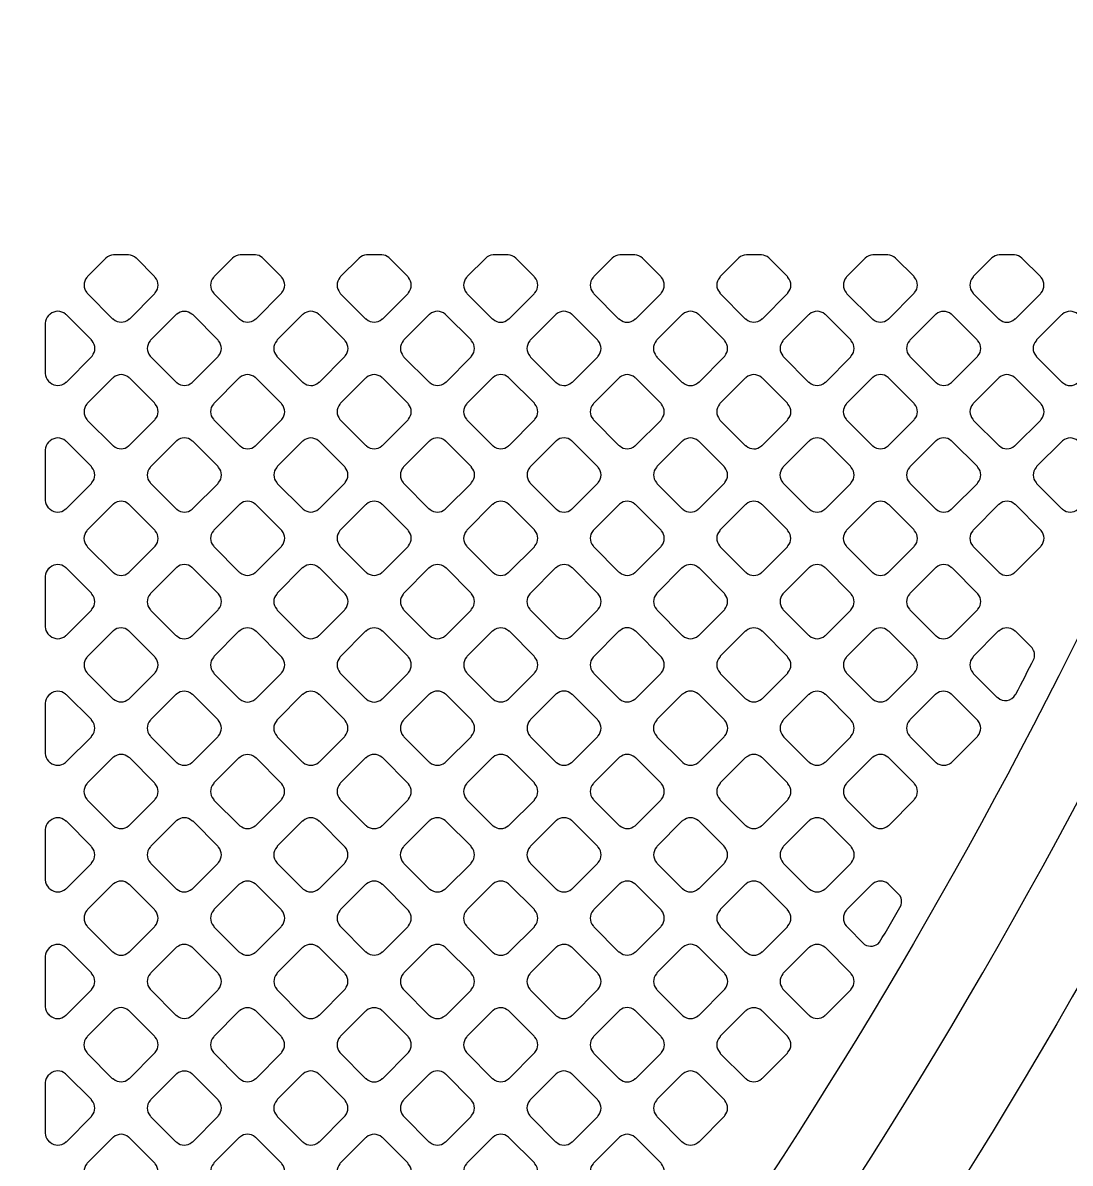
# Model space of a CAD drawing. Extents: x 0 to 248, y 0 to 175.
# Drawn here: x 43.946 to 45.729, y 145.797 to 147.738 of the extents above; entities that cross this region are included whole.
import ezdxf

# ---------------------------------------------------------------- set-up
doc = ezdxf.new("R2010")
doc.units = 0
doc.layers.add('gbr-dxf', color=7, linetype='Continuous')

msp = doc.modelspace()

# ---------------------------------------------------------------- linework, layer by layer
at = {"layer": 'gbr-dxf', "linetype": 'Continuous'}
for points in [[(40.8033, 137.588, -0.198905), (43.1509, 143.256), (43.1513, 143.2563), (44.1396, 144.2446), (44.14, 144.245, 0.187154), (46.7944, 150.2646, -0.074106)], [(46.9451, 150.2247, -0.186231), (44.2477, 144.1372), (44.2473, 144.1369), (43.259, 143.1486), (43.2587, 143.1482, 0.198813), (40.9557, 137.5908, -0.009943)], [(47.2856, 149.7144, -0.198893), (45.2617, 144.8276), (45.2613, 144.8272), (43.4209, 142.9869, 0.086252), (41.8743, 140.7421, -0.006435)], [(47.6563, 149.7143, -0.19889), (45.5238, 144.5655), (45.5234, 144.5651), (43.6829, 142.7246), (43.6826, 142.7243, 0.122153), (41.8781, 139.7286, 0.065669)], [(42.0866, 139.6722, -0.121884), (43.8352, 142.5717), (43.8355, 142.5721), (45.676, 144.4125), (45.6764, 144.4129, 0.198883), (47.8718, 149.714, -0.007646)], [(46.6226, 149.6947, -0.170555), (44.0496, 144.3346), (44.0496, 144.3346), (44.0496, 144.3345), (43.7818, 144.0667), (43.7815, 144.0665), (43.3508, 143.6357), (43.3504, 143.6354), (43.0612, 143.3462), (43.0245, 143.3094), (43.0244, 143.3094), (42.9501, 143.235), (42.95, 143.235), (42.95, 143.235, 0.198909), (40.6761, 137.7455, -0.020503)], [(41.7327, 139.7742, -0.12213), (43.5748, 142.832), (43.5752, 142.8324), (45.4157, 144.6729), (45.416, 144.6732, 0.198765), (47.5039, 149.7108, -0.011766)], [(41.7363, 140.8069, -0.086219), (43.3122, 143.0937), (43.313, 143.0945), (45.1535, 144.935), (45.1539, 144.9354, 0.19876), (47.1332, 149.711, -0.011766)]]:
    msp.add_lwpolyline(points, format="xyb", dxfattribs=at)
for points in [[(44.0549, 147.3044, 0.37912), (44.0549, 147.2785, -0.096458), (44.0559, 147.2768), (44.0986, 147.2342, -0.096111), (44.1002, 147.2332, 0.37981), (44.1262, 147.2332, -0.095956), (44.1278, 147.2342), (44.1703, 147.2767, -0.096332), (44.1713, 147.2784, 0.379859), (44.1713, 147.3043, -0.096723), (44.1703, 147.306), (44.1393, 147.337, -0.069374), (44.1387, 147.3374, 0.181507), (44.1258, 147.3428, -0.04733), (44.1253, 147.3429), (44.1005, 147.3429, -0.036092), (44.1003, 147.3428, 0.180335), (44.0874, 147.3375), (44.0873, 147.3375), (44.0559, 147.306, -0.096206)], [(44.2704, 147.2783, -0.087748), (44.2713, 147.2768), (44.3141, 147.2341, -0.087638), (44.3156, 147.2332, 0.37981), (44.3415, 147.2332, -0.096625), (44.3432, 147.2341), (44.3858, 147.2768, -0.096111), (44.3868, 147.2785, 0.379859), (44.3868, 147.3044, -0.088014), (44.3859, 147.3059), (44.3533, 147.3385, 0.155499), (44.342, 147.3429), (44.3163, 147.3429, -0.048029), (44.3159, 147.3428, 0.181449), (44.3029, 147.3374), (44.3029, 147.3374), (44.2714, 147.3059, -0.096857), (44.2704, 147.3043, 0.379682)], [(44.4859, 147.3044, 0.379422), (44.4859, 147.2784, -0.10047), (44.4869, 147.2767), (44.5295, 147.2342, -0.10046), (44.5312, 147.2332, 0.37981), (44.5572, 147.2332, -0.096625), (44.5588, 147.2341), (44.6014, 147.2767, -0.096111), (44.6023, 147.2783, 0.379859), (44.6023, 147.3043, -0.092418), (44.6014, 147.3059), (44.569, 147.3383, 0.160325), (44.5574, 147.3429), (44.5317, 147.3429, -0.048029), (44.5313, 147.3428, 0.180751), (44.5183, 147.3375), (44.4869, 147.306, -0.096328)], [(44.7014, 147.2783, -0.091954), (44.7024, 147.2767), (44.745, 147.2341, -0.092072), (44.7466, 147.2331, 0.379308), (44.7725, 147.2331, -0.095968), (44.7742, 147.2341), (44.8167, 147.2767, -0.096328), (44.8177, 147.2783, 0.37947), (44.8177, 147.3043, -0.100902), (44.8167, 147.306), (44.7852, 147.3374), (44.7852, 147.3375, 0.181507), (44.7722, 147.3429), (44.7465, 147.3429, 0.174794), (44.734, 147.3375), (44.7024, 147.3059, -0.096111), (44.7014, 147.3042, 0.379682)], [(44.9169, 147.2784, -0.100082), (44.9179, 147.2767), (44.9604, 147.2341, -0.100073), (44.9621, 147.2331, 0.378647), (44.988, 147.2331, -0.095883), (44.9897, 147.2341), (45.0323, 147.2767, -0.095895), (45.0333, 147.2784, 0.378338), (45.0333, 147.3043, -0.10761), (45.0323, 147.3061), (45.0012, 147.3372, -0.055686), (45.0008, 147.3375, 0.180837), (44.9879, 147.3428, -0.037059), (44.9876, 147.3429), (44.9624, 147.3429, 0.181449), (44.9494, 147.3375), (44.9494, 147.3375), (44.9179, 147.306, -0.096314), (44.9169, 147.3043, 0.379451)], [(45.1325, 147.2785, -0.095883), (45.1334, 147.2768), (45.1761, 147.2342, -0.095602), (45.1777, 147.2332, 0.379299), (45.2037, 147.2332, -0.096625), (45.2053, 147.2342), (45.2479, 147.2768, -0.096111), (45.2488, 147.2784, 0.379859), (45.2488, 147.3044, -0.096458), (45.2479, 147.306), (45.216, 147.3379, 0.172451), (45.2035, 147.3428, -0.037059), (45.2032, 147.3429), (45.1779, 147.3429, 0.180102), (45.165, 147.3376), (45.1334, 147.306, -0.096206), (45.1325, 147.3043, 0.378398)], [(45.348, 147.2785, -0.103917), (45.3491, 147.2767), (45.3914, 147.2343, -0.104264), (45.3932, 147.2333, 0.379092), (45.4192, 147.2332, -0.095862), (45.4208, 147.2342), (45.4634, 147.2768, -0.096195), (45.4644, 147.2785, 0.378338), (45.4644, 147.3044, -0.087788), (45.4635, 147.3058), (45.4321, 147.3373, -0.040601), (45.4318, 147.3375, 0.180837), (45.4189, 147.3428, -0.04733), (45.4185, 147.3429), (45.3937, 147.3429, -0.036092), (45.3934, 147.3428, 0.181449), (45.3804, 147.3375), (45.349, 147.3061, -0.096111), (45.348, 147.3044, 0.379682)], [(45.5634, 147.3043, 0.378841), (45.5634, 147.2784, -0.092052), (45.5644, 147.2768), (45.6071, 147.2341, -0.092126), (45.6087, 147.2331, 0.379173), (45.6346, 147.2331, -0.095968), (45.6362, 147.2341), (45.6788, 147.2767, -0.096328), (45.6798, 147.2783, 0.37947), (45.6798, 147.3043, -0.100902), (45.6788, 147.306), (45.6473, 147.3375), (45.6473, 147.3375, 0.181507), (45.6343, 147.3429), (45.6084, 147.3429, 0.17331), (45.596, 147.3376), (45.5644, 147.3059, -0.095895)], [(43.9839, 147.1412, -0.048029), (43.9839, 147.1408, 0.181449), (43.9893, 147.1278, -0.056241), (43.9896, 147.1274), (43.9906, 147.1264, -0.104264), (43.9924, 147.1254, 0.379451), (44.0183, 147.1254, -0.096117), (44.02, 147.1263), (44.0626, 147.169, -0.095895), (44.0636, 147.1706, 0.37919), (44.0636, 147.1965, -0.10399), (44.0625, 147.1983), (44.02, 147.2409, -0.100294), (44.0183, 147.2419, 0.379328), (43.9924, 147.2418, -0.096117), (43.9907, 147.2409), (43.9893, 147.2395), (43.9893, 147.2394, 0.181362), (43.9839, 147.2265, -0.037059), (43.9839, 147.2262)], [(44.1627, 147.1706, -0.092348), (44.1637, 147.169), (44.2062, 147.1265, -0.096111), (44.2079, 147.1255, 0.37981), (44.2339, 147.1255, -0.095956), (44.2355, 147.1265), (44.278, 147.169, -0.096111), (44.279, 147.1707, 0.379859), (44.279, 147.1966, -0.096458), (44.278, 147.1983), (44.2357, 147.2406, -0.108515), (44.2338, 147.2417, 0.379731), (44.2078, 147.2417, -0.096458), (44.2062, 147.2407), (44.1637, 147.1982, -0.096627), (44.1627, 147.1966, 0.379682)], [(44.3781, 147.1706, -0.087715), (44.379, 147.1692), (44.4219, 147.1263, -0.092126), (44.4234, 147.1254, 0.378952), (44.4494, 147.1253, -0.09601), (44.451, 147.1263), (44.4937, 147.169, -0.096328), (44.4947, 147.1707, 0.37947), (44.4947, 147.1966, -0.084073), (44.4938, 147.198), (44.451, 147.2408, -0.096627), (44.4493, 147.2418, 0.379731), (44.4234, 147.2418, -0.096625), (44.4217, 147.2408), (44.3791, 147.1982, -0.096111), (44.3781, 147.1966, 0.379308)], [(44.5937, 147.1706, -0.095956), (44.5947, 147.1689), (44.6372, 147.1265, -0.10046), (44.6389, 147.1255, 0.37981), (44.6649, 147.1255, -0.096625), (44.6665, 147.1264), (44.7091, 147.169, -0.096111), (44.71, 147.1706, 0.379859), (44.71, 147.1966, -0.09253), (44.7091, 147.1982), (44.6664, 147.2408, -0.088207), (44.6649, 147.2418, 0.379731), (44.639, 147.2418, -0.096625), (44.6373, 147.2408), (44.5947, 147.1982, -0.096111), (44.5937, 147.1965, 0.379682)], [(44.8092, 147.1966, 0.379201), (44.8092, 147.1707, -0.103917), (44.8102, 147.1689), (44.8528, 147.1263, -0.092072), (44.8543, 147.1254, 0.379092), (44.8803, 147.1253, -0.095487), (44.8819, 147.1263), (44.9245, 147.1689, -0.095895), (44.9255, 147.1706, 0.378338), (44.9255, 147.1965, -0.100124), (44.9245, 147.1982), (44.8819, 147.2408, -0.096539), (44.8803, 147.2418, 0.379116), (44.8543, 147.2418, -0.096259), (44.8527, 147.2408), (44.8102, 147.1982, -0.096539)], [(45.0246, 147.1706, -0.100124), (45.0256, 147.1689), (45.0683, 147.1262, -0.08752), (45.0698, 147.1253, 0.379299), (45.0958, 147.1253, -0.096625), (45.0974, 147.1263), (45.1401, 147.169, -0.096111), (45.1411, 147.1706, 0.379357), (45.1411, 147.1965, -0.104256), (45.14, 147.1983), (45.0976, 147.2408, -0.10077), (45.0959, 147.2418, 0.378784), (45.0699, 147.2418, -0.095378), (45.0683, 147.2409), (45.0256, 147.1982, -0.096036), (45.0246, 147.1965, 0.378386)], [(45.2402, 147.1707, -0.092061), (45.2411, 147.1691), (45.2838, 147.1264, -0.096227), (45.2854, 147.1255, 0.37874), (45.3114, 147.1254, -0.096355), (45.313, 147.1264), (45.3556, 147.169, -0.096509), (45.3566, 147.1707, 0.378338), (45.3566, 147.1966, -0.096025), (45.3557, 147.1982), (45.313, 147.2409, -0.091578), (45.3114, 147.2419, 0.379347), (45.2855, 147.2418, -0.096625), (45.2838, 147.2409), (45.2412, 147.1982, -0.096111), (45.2402, 147.1966, 0.379308)], [(45.4557, 147.1707, -0.10031), (45.4567, 147.169), (45.4992, 147.1265, -0.103498), (45.501, 147.1255, 0.379299), (45.527, 147.1255, -0.096625), (45.5286, 147.1265), (45.5712, 147.169, -0.096111), (45.5721, 147.1707, 0.379357), (45.5722, 147.1966, -0.08785), (45.5712, 147.1981), (45.5285, 147.2408, -0.10077), (45.5268, 147.2418, 0.378784), (45.5009, 147.2418, -0.095378), (45.4993, 147.2408), (45.4567, 147.1983, -0.096036), (45.4557, 147.1966, 0.378386)], [(45.6712, 147.1965, 0.379201), (45.6712, 147.1706, -0.091954), (45.6722, 147.169), (45.7149, 147.1263, -0.096332), (45.7165, 147.1253, 0.379308), (45.7424, 147.1253, -0.095968), (45.7441, 147.1263), (45.7867, 147.1689, -0.096328), (45.7876, 147.1705, 0.37947), (45.7876, 147.1965, -0.096723), (45.7866, 147.1981), (45.744, 147.2408, -0.092898), (45.7424, 147.2418, 0.3795), (45.7164, 147.2418, -0.096259), (45.7148, 147.2408), (45.6722, 147.1982, -0.096539)], [(44.0549, 147.0628, -0.100082), (44.0559, 147.0611), (44.0983, 147.0187, -0.103673), (44.1001, 147.0177, 0.37889), (44.126, 147.0177, -0.096117), (44.1277, 147.0187), (44.1703, 147.0613, -0.095895), (44.1713, 147.0629, 0.379249), (44.1713, 147.0889, -0.104392), (44.1702, 147.0907), (44.1279, 147.133, -0.100151), (44.1261, 147.134, 0.379731), (44.1002, 147.134, -0.096458), (44.0985, 147.133), (44.0559, 147.0904, -0.096627), (44.0549, 147.0888, 0.379451)], [(44.2704, 147.0629, -0.091954), (44.2714, 147.0613), (44.3141, 147.0186, -0.096111), (44.3157, 147.0177, 0.37981), (44.3417, 147.0177, -0.096458), (44.3433, 147.0187), (44.3859, 147.0612, -0.096627), (44.3868, 147.0628, 0.379859), (44.3868, 147.0888, -0.096723), (44.3859, 147.0905), (44.3434, 147.1329, -0.108174), (44.3415, 147.134, 0.379731), (44.3155, 147.134, -0.096625), (44.3139, 147.133), (44.2714, 147.0905, -0.096111), (44.2704, 147.0889, 0.379682)], [(44.4859, 147.0887, 0.379201), (44.4859, 147.0628, -0.088014), (44.4869, 147.0613), (44.5295, 147.0186, -0.092289), (44.5311, 147.0177, 0.379308), (44.557, 147.0176, -0.095968), (44.5587, 147.0186), (44.6014, 147.0613, -0.096328), (44.6024, 147.063, 0.37947), (44.6024, 147.0889, -0.084073), (44.6015, 147.0903), (44.5588, 147.133, -0.096857), (44.5572, 147.134, 0.3795), (44.5312, 147.134, -0.096259), (44.5296, 147.133), (44.4869, 147.0904, -0.096539)], [(44.7014, 147.0629, -0.095956), (44.7024, 147.0612), (44.745, 147.0187, -0.10046), (44.7467, 147.0177, 0.379243), (44.7726, 147.0177, -0.095383), (44.7743, 147.0186), (44.8168, 147.0612, -0.095916), (44.8178, 147.0629, 0.379605), (44.8178, 147.0888, -0.09253), (44.8169, 147.0904), (44.7741, 147.1332, -0.088207), (44.7726, 147.1341, 0.379731), (44.7466, 147.1341, -0.096625), (44.745, 147.1331), (44.7024, 147.0905, -0.096111), (44.7014, 147.0889, 0.379682)], [(44.9169, 147.0888, 0.378793), (44.9169, 147.0629, -0.100082), (44.9179, 147.0612), (44.9604, 147.0187, -0.104442), (44.9622, 147.0177, 0.379173), (44.9881, 147.0177, -0.095968), (44.9898, 147.0186), (45.0322, 147.0611, -0.096328), (45.0332, 147.0628, 0.379), (45.0332, 147.0887, -0.104256), (45.0322, 147.0905), (44.9897, 147.133, -0.10077), (44.988, 147.134, 0.378784), (44.9621, 147.134, -0.095378), (44.9605, 147.133), (44.9179, 147.0904, -0.096036)], [(45.1324, 147.0628, -0.100585), (45.1334, 147.0611), (45.1761, 147.0185, -0.088202), (45.1775, 147.0176, 0.379092), (45.2035, 147.0175, -0.096507), (45.2051, 147.0185), (45.2479, 147.0612, -0.096742), (45.2488, 147.0629, 0.378841), (45.2488, 147.0888, -0.104371), (45.2478, 147.0906), (45.2054, 147.133, -0.100601), (45.2036, 147.134, 0.379778), (45.1777, 147.134, -0.096625), (45.176, 147.1331), (45.1334, 147.0904, -0.096111), (45.1324, 147.0888, 0.379682)], [(45.3479, 147.0629, -0.092061), (45.3489, 147.0613), (45.3916, 147.0187, -0.095895), (45.3932, 147.0177, 0.378952), (45.4192, 147.0177, -0.09601), (45.4208, 147.0186), (45.4634, 147.0613, -0.096328), (45.4644, 147.0629, 0.379), (45.4644, 147.0888, -0.096507), (45.4634, 147.0905), (45.4207, 147.1332, -0.092347), (45.4192, 147.1341, 0.378784), (45.3932, 147.1341, -0.095378), (45.3916, 147.1332), (45.3489, 147.0905, -0.096227), (45.348, 147.0888, 0.379087)], [(45.5636, 147.063, -0.107999), (45.5646, 147.0611), (45.6071, 147.0186, -0.096332), (45.6088, 147.0176, 0.37981), (45.6347, 147.0176, -0.096625), (45.6364, 147.0186), (45.6789, 147.0611, -0.096111), (45.6799, 147.0628, 0.379859), (45.6799, 147.0888, -0.096458), (45.6789, 147.0904), (45.6362, 147.1331, -0.092289), (45.6347, 147.134, 0.379731), (45.6087, 147.134, -0.096625), (45.6071, 147.1331), (45.5646, 147.0906, -0.096111), (45.5636, 147.0889, 0.379682)], [(43.9839, 146.9245, 0.174616), (43.9892, 146.9121), (43.9893, 146.9121), (43.9906, 146.9108, -0.096227), (43.9922, 146.9098, 0.378763), (44.0181, 146.9098, -0.095883), (44.0198, 146.9107), (44.0625, 146.9535, -0.096328), (44.0635, 146.9551, 0.379), (44.0635, 146.981, -0.096507), (44.0625, 146.9827), (44.0199, 147.0253, -0.092347), (44.0183, 147.0262, 0.37947), (43.9924, 147.0262, -0.096608), (43.9907, 147.0252), (43.9893, 147.0238, 0.181507), (43.9839, 147.0109, -0.04733), (43.9839, 147.0104)], [(44.1626, 146.981, 0.37889), (44.1626, 146.9551, -0.096259), (44.1636, 146.9535), (44.2062, 146.9108, -0.100073), (44.2079, 146.9098, 0.379201), (44.2339, 146.9098, -0.096625), (44.2355, 146.9108), (44.2782, 146.9535, -0.096111), (44.2792, 146.9551, 0.379859), (44.2792, 146.9811, -0.09253), (44.2782, 146.9827), (44.2356, 147.0253, -0.10442), (44.2338, 147.0263, 0.3795), (44.2079, 147.0263, -0.096259), (44.2062, 147.0253), (44.1635, 146.9827, -0.095895)], [(44.3782, 146.9551, -0.092348), (44.3792, 146.9535), (44.4218, 146.911, -0.096111), (44.4234, 146.91, 0.37981), (44.4494, 146.91, -0.096458), (44.451, 146.911), (44.4936, 146.9535, -0.096627), (44.4945, 146.9551, 0.379859), (44.4945, 146.9811, -0.096723), (44.4936, 146.9828), (44.4512, 147.0251, -0.108515), (44.4493, 147.0262, 0.379731), (44.4234, 147.0262, -0.096458), (44.4217, 147.0252), (44.3792, 146.9827, -0.096627), (44.3782, 146.9811, 0.379682)], [(44.5936, 146.981, 0.37889), (44.5936, 146.9551, -0.083636), (44.5945, 146.9537), (44.6374, 146.9107, -0.087645), (44.6389, 146.9098, 0.378647), (44.6648, 146.9098, -0.095883), (44.6664, 146.9108), (44.7092, 146.9535, -0.096227), (44.7101, 146.9552, 0.37905), (44.7101, 146.9811, -0.087946), (44.7092, 146.9826), (44.6663, 147.0255, -0.083772), (44.6649, 147.0264, 0.379112), (44.639, 147.0264, -0.096259), (44.6373, 147.0254), (44.5946, 146.9826, -0.095895)], [(44.8093, 146.9552, -0.10761), (44.8103, 146.9534), (44.8528, 146.9109, -0.095796), (44.8544, 146.9099, 0.379299), (44.8804, 146.9099, -0.095956), (44.882, 146.9109), (44.9246, 146.9534, -0.096111), (44.9255, 146.9551, 0.379859), (44.9255, 146.9811, -0.096458), (44.9246, 146.9827), (44.8819, 147.0253, -0.092289), (44.8804, 147.0263, 0.379117), (44.8544, 147.0263, -0.095383), (44.8528, 147.0253), (44.8102, 146.9828, -0.096405), (44.8093, 146.9811, 0.378478)], [(45.0247, 146.9552, -0.103582), (45.0257, 146.9534), (45.0683, 146.9108, -0.091916), (45.0699, 146.9098, 0.378717), (45.0958, 146.9098, -0.096707), (45.0974, 146.9108), (45.14, 146.9534, -0.097264), (45.141, 146.9551, 0.378521), (45.141, 146.981, -0.100124), (45.14, 146.9827), (45.0974, 147.0253, -0.096539), (45.0958, 147.0262, 0.379116), (45.0699, 147.0262, -0.096259), (45.0682, 147.0253), (45.0257, 146.9827, -0.095895), (45.0247, 146.9811, 0.378651)], [(45.2401, 146.9551, -0.095883), (45.2411, 146.9535), (45.2837, 146.9109, -0.100073), (45.2854, 146.9099, 0.378817), (45.3113, 146.9098, -0.09601), (45.313, 146.9108), (45.3556, 146.9534, -0.096328), (45.3566, 146.9551, 0.37947), (45.3565, 146.981, -0.108361), (45.3555, 146.9829), (45.3132, 147.0252, -0.104691), (45.3114, 147.0263, 0.379141), (45.2854, 147.0263, -0.095378), (45.2838, 147.0253), (45.2411, 146.9826, -0.095701), (45.2401, 146.981, 0.378386)], [(45.4557, 146.981, 0.379201), (45.4557, 146.9551, -0.087748), (45.4566, 146.9536), (45.4994, 146.9108, -0.092072), (45.501, 146.9098, 0.379308), (45.5269, 146.9098, -0.095968), (45.5286, 146.9108), (45.5713, 146.9535, -0.096328), (45.5723, 146.9552, 0.37947), (45.5723, 146.9811, -0.084073), (45.5714, 146.9825), (45.5286, 147.0253, -0.096857), (45.5269, 147.0263, 0.3795), (45.501, 147.0263, -0.096259), (45.4993, 147.0253), (45.4567, 146.9827, -0.096539)], [(45.6713, 146.9551, -0.096265), (45.6723, 146.9534), (45.7148, 146.9109, -0.100073), (45.7165, 146.9099, 0.378731), (45.7424, 146.9099, -0.09601), (45.7441, 146.9109), (45.7867, 146.9535, -0.096227), (45.7876, 146.9551, 0.37947), (45.7876, 146.9811, -0.09253), (45.7867, 146.9827), (45.744, 147.0253, -0.088207), (45.7425, 147.0262, 0.379731), (45.7165, 147.0262, -0.096625), (45.7149, 147.0253), (45.6723, 146.9827, -0.096111), (45.6713, 146.981, 0.379451)], [(44.0548, 146.8732, 0.37889), (44.0548, 146.8473, -0.103884), (44.0558, 146.8455), (44.0983, 146.8031, -0.10739), (44.1001, 146.802, 0.379201), (44.1261, 146.802, -0.096625), (44.1277, 146.803), (44.1703, 146.8456, -0.096111), (44.1713, 146.8472, 0.379859), (44.1713, 146.8732, -0.100399), (44.1702, 146.8749), (44.1277, 146.9175, -0.096857), (44.126, 146.9185, 0.3795), (44.1001, 146.9185, -0.096259), (44.0984, 146.9175), (44.0557, 146.8749, -0.095895)], [(44.2704, 146.8473, -0.095956), (44.2714, 146.8456), (44.3139, 146.8032, -0.10046), (44.3156, 146.8022, 0.37981), (44.3416, 146.8022, -0.096625), (44.3432, 146.8031), (44.3859, 146.8458, -0.096111), (44.3868, 146.8474, 0.379859), (44.3868, 146.8734, -0.09253), (44.3859, 146.875), (44.3434, 146.9174, -0.104691), (44.3416, 146.9185, 0.379731), (44.3157, 146.9185, -0.096625), (44.314, 146.9175), (44.2714, 146.8749, -0.096111), (44.2704, 146.8732, 0.379682)], [(44.4859, 146.8474, -0.092139), (44.4869, 146.8458), (44.5296, 146.8032, -0.096332), (44.5312, 146.8022, 0.379243), (44.5571, 146.8022, -0.095383), (44.5588, 146.8031), (44.6014, 146.8457, -0.095916), (44.6023, 146.8474, 0.379605), (44.6023, 146.8733, -0.096458), (44.6013, 146.875), (44.5589, 146.9174, -0.108515), (44.557, 146.9185, 0.379731), (44.5311, 146.9185, -0.096458), (44.5294, 146.9175), (44.4869, 146.875, -0.096627), (44.4859, 146.8734, 0.379682)], [(44.7014, 146.8473, -0.083054), (44.7022, 146.8459), (44.7451, 146.803, -0.087648), (44.7466, 146.8021, 0.378817), (44.7725, 146.8021, -0.095866), (44.7742, 146.8031), (44.8169, 146.8458, -0.096227), (44.8179, 146.8474, 0.37947), (44.8179, 146.8734, -0.08851), (44.8169, 146.8749), (44.7741, 146.9177, -0.083681), (44.7727, 146.9186, 0.379141), (44.7468, 146.9186, -0.095383), (44.7451, 146.9177), (44.7023, 146.8749, -0.095686), (44.7014, 146.8732, 0.378386)], [(44.917, 146.8474, -0.104392), (44.918, 146.8456), (44.9604, 146.8033, -0.107817), (44.9622, 146.8022, 0.379068), (44.9882, 146.8022, -0.096377), (44.9898, 146.8032), (45.0323, 146.8457, -0.096502), (45.0333, 146.8473, 0.378521), (45.0333, 146.8732, -0.10031), (45.0323, 146.875), (44.9897, 146.9175, -0.095895), (44.9881, 146.9185, 0.379347), (44.9621, 146.9185, -0.096475), (44.9605, 146.9175), (44.918, 146.875, -0.096627), (44.917, 146.8734, 0.379682)], [(45.1324, 146.8474, -0.10377), (45.1335, 146.8456), (45.1761, 146.803, -0.091737), (45.1776, 146.8021, 0.379422), (45.2036, 146.8021, -0.096625), (45.2052, 146.8031), (45.2478, 146.8456, -0.096111), (45.2487, 146.8473, 0.379357), (45.2488, 146.8732, -0.100402), (45.2478, 146.8749), (45.2052, 146.9175, -0.096527), (45.2035, 146.9185, 0.378765), (45.1776, 146.9185, -0.095383), (45.176, 146.9175), (45.1334, 146.875, -0.095759), (45.1325, 146.8733, 0.378358)], [(45.3479, 146.8732, 0.379201), (45.3479, 146.8473, -0.095956), (45.3489, 146.8456), (45.3915, 146.8031, -0.10046), (45.3932, 146.802, 0.379308), (45.4191, 146.802, -0.095968), (45.4208, 146.803), (45.4634, 146.8456, -0.096328), (45.4644, 146.8473, 0.37947), (45.4644, 146.8732, -0.108361), (45.4633, 146.8751), (45.4209, 146.9175, -0.10442), (45.4191, 146.9185, 0.3795), (45.3932, 146.9185, -0.096259), (45.3915, 146.9175), (45.3489, 146.8749, -0.096539)], [(45.5636, 146.8733, 0.37889), (45.5636, 146.8473, -0.096265), (45.5645, 146.8457), (45.6073, 146.803, -0.083168), (45.6087, 146.8021, 0.379201), (45.6346, 146.8021, -0.096625), (45.6363, 146.8031), (45.6789, 146.8457, -0.096111), (45.6799, 146.8474, 0.379859), (45.6799, 146.8734, -0.09253), (45.679, 146.8749), (45.6363, 146.9176, -0.088334), (45.6348, 146.9185, 0.3795), (45.6088, 146.9185, -0.096259), (45.6072, 146.9176), (45.5645, 146.8749, -0.095895)], [(43.9839, 146.7097, 0.166827), (43.9885, 146.6976), (43.9909, 146.6952, -0.087865), (43.9924, 146.6943, 0.378872), (44.0183, 146.6943, -0.096025), (44.0199, 146.6952), (44.0625, 146.7378, -0.095991), (44.0635, 146.7395, 0.379033), (44.0635, 146.7654, -0.087622), (44.0626, 146.7669), (44.0196, 146.8099, -0.0836), (44.0182, 146.8108, 0.378891), (43.9923, 146.8107, -0.096117), (43.9906, 146.8098), (43.9893, 146.8084), (43.9892, 146.8084, 0.174702), (43.9839, 146.7959)], [(44.1626, 146.7394, -0.099964), (44.1636, 146.7377), (44.206, 146.6954, -0.104264), (44.2078, 146.6943, 0.37981), (44.2337, 146.6943, -0.096625), (44.2354, 146.6953), (44.278, 146.738, -0.096111), (44.279, 146.7396, 0.379859), (44.279, 146.7656, -0.088014), (44.2781, 146.7671), (44.2355, 146.8096, -0.100824), (44.2338, 146.8107, 0.379731), (44.2078, 146.8107, -0.096625), (44.2062, 146.8097), (44.1636, 146.7671, -0.096111), (44.1626, 146.7654, 0.379682)], [(44.3781, 146.7396, -0.095956), (44.3791, 146.7379), (44.4217, 146.6954, -0.10046), (44.4234, 146.6944, 0.379092), (44.4493, 146.6943, -0.095487), (44.451, 146.6953), (44.4937, 146.738, -0.096227), (44.4947, 146.7397, 0.37905), (44.4947, 146.7656, -0.092052), (44.4937, 146.7672), (44.4511, 146.8098, -0.104354), (44.4493, 146.8108, 0.37947), (44.4234, 146.8108, -0.096625), (44.4217, 146.8098), (44.3791, 146.7672, -0.096111), (44.3781, 146.7655, 0.379682)], [(44.5937, 146.7396, -0.087363), (44.5946, 146.7381), (44.6374, 146.6954, -0.091703), (44.6389, 146.6944, 0.379299), (44.6649, 146.6944, -0.096458), (44.6665, 146.6954), (44.7091, 146.7379, -0.096627), (44.71, 146.7396, 0.379859), (44.71, 146.7656, -0.100902), (44.709, 146.7673), (44.6665, 146.8098, -0.096627), (44.6649, 146.8108, 0.379117), (44.639, 146.8108, -0.095383), (44.6373, 146.8098), (44.5947, 146.7672, -0.096509), (44.5937, 146.7655, 0.378478)], [(44.8092, 146.7656, 0.379201), (44.8092, 146.7396, -0.096625), (44.8102, 146.738), (44.8529, 146.6952, -0.083651), (44.8543, 146.6943, 0.379092), (44.8803, 146.6943, -0.096507), (44.8819, 146.6953), (44.9247, 146.738, -0.096742), (44.9256, 146.7397, 0.378338), (44.9256, 146.7656, -0.092023), (44.9247, 146.7671), (44.8819, 146.8099, -0.087645), (44.8804, 146.8108, 0.379116), (44.8545, 146.8108, -0.096614), (44.8528, 146.8099), (44.8102, 146.7672, -0.096195)], [(45.0248, 146.7397, -0.107569), (45.0258, 146.7379), (45.0683, 146.6954, -0.095824), (45.0699, 146.6944, 0.379299), (45.0959, 146.6944, -0.096458), (45.0975, 146.6954), (45.1401, 146.7379, -0.096627), (45.141, 146.7396, 0.379357), (45.1411, 146.7655, -0.096614), (45.1401, 146.7672), (45.0974, 146.8098, -0.092456), (45.0959, 146.8108, 0.378784), (45.0699, 146.8108, -0.095378), (45.0683, 146.8098), (45.0257, 146.7672, -0.095602), (45.0248, 146.7656, 0.378386)], [(45.2402, 146.7396, -0.099964), (45.2412, 146.7379), (45.2837, 146.6954, -0.104264), (45.2855, 146.6944, 0.37981), (45.3115, 146.6944, -0.096625), (45.3131, 146.6953), (45.3556, 146.7378, -0.096111), (45.3565, 146.7394, 0.379859), (45.3565, 146.7654, -0.104293), (45.3555, 146.7672), (45.313, 146.8097, -0.100824), (45.3113, 146.8107, 0.379731), (45.2853, 146.8107, -0.096625), (45.2837, 146.8097), (45.2412, 146.7672, -0.096111), (45.2402, 146.7656, 0.379682)], [(45.4557, 146.7395, -0.091476), (45.4566, 146.7379), (45.4993, 146.6953, -0.095895), (45.5009, 146.6943, 0.379422), (45.5268, 146.6943, -0.096625), (45.5285, 146.6953), (45.5712, 146.738, -0.096111), (45.5721, 146.7396, 0.379859), (45.5721, 146.7656, -0.096458), (45.5712, 146.7672), (45.5288, 146.8096, -0.108515), (45.5269, 146.8107, 0.3795), (45.501, 146.8107, -0.096259), (45.4993, 146.8097), (45.4567, 146.767, -0.095895), (45.4557, 146.7654, 0.378651)], [(44.0549, 146.6318, -0.091954), (44.0559, 146.6302), (44.0984, 146.5876, -0.096332), (44.1001, 146.5867, 0.37981), (44.1261, 146.5867, -0.096625), (44.1277, 146.5876), (44.1701, 146.6301, -0.096111), (44.1711, 146.6317, 0.379859), (44.1711, 146.6577, -0.096458), (44.1701, 146.6593), (44.1276, 146.7019, -0.092289), (44.126, 146.7029, 0.379731), (44.1, 146.7029, -0.096625), (44.0984, 146.7019), (44.0559, 146.6594, -0.096111), (44.0549, 146.6577, 0.379682)], [(44.2703, 146.6317, -0.099964), (44.2713, 146.63), (44.3138, 146.5876, -0.104264), (44.3156, 146.5865, 0.379243), (44.3415, 146.5865, -0.095527), (44.3431, 146.5875), (44.3859, 146.6302, -0.095628), (44.3868, 146.6318, 0.379605), (44.3868, 146.6578, -0.088014), (44.3859, 146.6593), (44.3432, 146.702, -0.100824), (44.3415, 146.703, 0.379731), (44.3155, 146.703, -0.096625), (44.3139, 146.702), (44.2713, 146.6594, -0.096111), (44.2703, 146.6577, 0.379682)], [(44.4859, 146.6577, 0.378793), (44.4859, 146.6318, -0.096117), (44.4869, 146.6301), (44.5294, 146.5876, -0.100054), (44.5311, 146.5866, 0.379639), (44.5571, 146.5866, -0.096625), (44.5587, 146.5876), (44.6014, 146.6303, -0.096111), (44.6024, 146.6319, 0.379859), (44.6024, 146.6579, -0.09253), (44.6014, 146.6595), (44.5589, 146.702, -0.10442), (44.5571, 146.703, 0.379141), (44.5312, 146.703, -0.095383), (44.5296, 146.702), (44.4869, 146.6593, -0.095686)], [(44.7015, 146.6319, -0.10047), (44.7025, 146.6302), (44.7452, 146.5875, -0.087638), (44.7467, 146.5866, 0.379092), (44.7726, 146.5866, -0.095862), (44.7742, 146.5876), (44.8168, 146.6302, -0.095987), (44.8178, 146.6318, 0.378841), (44.8178, 146.6577, -0.104371), (44.8168, 146.6595), (44.7743, 146.702, -0.100294), (44.7726, 146.703, 0.379778), (44.7466, 146.703, -0.096458), (44.745, 146.702), (44.7025, 146.6595, -0.096627), (44.7015, 146.6579, 0.379682)], [(44.9169, 146.6319, -0.091854), (44.9179, 146.6303), (44.9606, 146.5876, -0.095602), (44.9622, 146.5866, 0.379299), (44.9881, 146.5867, -0.096625), (44.9898, 146.5876), (45.0324, 146.6302, -0.096111), (45.0333, 146.6318, 0.379357), (45.0333, 146.6578, -0.096355), (45.0324, 146.6594), (44.9897, 146.7021, -0.092624), (44.9881, 146.7031, 0.378784), (44.9622, 146.7031, -0.095166), (44.9606, 146.7021), (44.9179, 146.6594, -0.095602), (44.9169, 146.6578, 0.378386)], [(45.1325, 146.6319, -0.104392), (45.1336, 146.6301), (45.1759, 146.5877, -0.107961), (45.1778, 146.5867, 0.37981), (45.2038, 146.5867, -0.096458), (45.2054, 146.5876), (45.2479, 146.6301, -0.096627), (45.2488, 146.6317, 0.379859), (45.2488, 146.6577, -0.100902), (45.2478, 146.6594), (45.2053, 146.702, -0.096857), (45.2036, 146.703, 0.379731), (45.1776, 146.703, -0.096458), (45.176, 146.702), (45.1335, 146.6595, -0.096627), (45.1325, 146.6579, 0.379682)], [(45.348, 146.6318, -0.099971), (45.349, 146.6301), (45.3914, 146.5877, -0.103923), (45.3932, 146.5866, 0.378731), (45.4191, 146.5866, -0.09601), (45.4208, 146.5876), (45.4633, 146.6301, -0.096328), (45.4643, 146.6317, 0.37947), (45.4642, 146.6577, -0.104765), (45.4632, 146.6595), (45.4209, 146.7018, -0.100824), (45.4191, 146.7029, 0.379731), (45.3932, 146.7029, -0.096625), (45.3915, 146.7019), (45.349, 146.6594, -0.096111), (45.348, 146.6577, 0.379451)], [(45.5634, 146.6318, -0.095956), (45.5644, 146.6301), (45.6044, 146.5901, -0.071781), (45.6059, 146.5891, 0.471127), (45.6359, 146.5938, -0.066997), (45.637, 146.5951, 0.001937), (45.6678, 146.6555, 0.241199), (45.6646, 146.6738), (45.6364, 146.702, -0.104442), (45.6346, 146.703, 0.379692), (45.6087, 146.703, -0.096625), (45.607, 146.702), (45.5644, 146.6594, -0.096111), (45.5634, 146.6577, 0.379682)], [(43.9839, 146.4943, -0.036092), (43.9839, 146.4941, 0.181449), (43.9893, 146.4811), (43.9906, 146.4798, -0.096332), (43.9922, 146.4788, 0.379308), (44.0182, 146.4788, -0.095968), (44.0198, 146.4798), (44.0625, 146.5225, -0.096328), (44.0635, 146.5241, 0.379083), (44.0635, 146.5501, -0.095968), (44.0625, 146.5517), (44.0201, 146.5941, -0.108091), (44.0182, 146.5952, 0.378891), (43.9923, 146.5951, -0.096117), (43.9907, 146.5942), (43.9893, 146.5928), (43.9893, 146.5927, 0.181362), (43.9839, 146.5798)], [(44.1626, 146.5241, -0.087254), (44.1635, 146.5226), (44.2063, 146.4797, -0.091578), (44.2079, 146.4788, 0.378647), (44.2338, 146.4788, -0.095883), (44.2354, 146.4798), (44.2781, 146.5224, -0.095895), (44.279, 146.524, 0.378338), (44.279, 146.5499, -0.083054), (44.2782, 146.5513), (44.2353, 146.5942, -0.095895), (44.2337, 146.5952, 0.379347), (44.2077, 146.5951, -0.096625), (44.2061, 146.5942), (44.1636, 146.5517, -0.096111), (44.1626, 146.55, 0.379451)], [(44.3781, 146.5499, 0.378793), (44.3781, 146.524, -0.100082), (44.3791, 146.5222), (44.4215, 146.4798, -0.103868), (44.4233, 146.4788, 0.379639), (44.4492, 146.4788, -0.096625), (44.4509, 146.4798), (44.4936, 146.5225, -0.096111), (44.4945, 146.5241, 0.379859), (44.4945, 146.5501, -0.088014), (44.4936, 146.5516), (44.451, 146.5942, -0.100824), (44.4493, 146.5952, 0.379141), (44.4234, 146.5952, -0.095378), (44.4217, 146.5942), (44.379, 146.5515, -0.096036)], [(44.5936, 146.524, -0.091954), (44.5946, 146.5225), (44.6372, 146.4798, -0.096332), (44.6389, 146.4788, 0.379068), (44.6648, 146.4788, -0.096507), (44.6664, 146.4798), (44.7092, 146.5225, -0.096833), (44.7101, 146.5241, 0.378521), (44.7102, 146.55, -0.096377), (44.7092, 146.5517), (44.6665, 146.5944, -0.091848), (44.6649, 146.5954, 0.379347), (44.639, 146.5953, -0.096625), (44.6373, 146.5944), (44.5946, 146.5516, -0.096111), (44.5936, 146.55, 0.379682)], [(44.8093, 146.5242, -0.099643), (44.8103, 146.5225), (44.8529, 146.4798, -0.087737), (44.8544, 146.4789, 0.379422), (44.8804, 146.4789, -0.096625), (44.882, 146.4799), (44.9246, 146.5224, -0.096111), (44.9255, 146.524, 0.379859), (44.9255, 146.55, -0.104293), (44.9245, 146.5518), (44.8821, 146.5942, -0.100824), (44.8804, 146.5952, 0.379141), (44.8544, 146.5953, -0.095378), (44.8528, 146.5943), (44.8103, 146.5517, -0.096128), (44.8093, 146.5501, 0.379087)], [(45.0247, 146.5241, -0.095956), (45.0257, 146.5225), (45.0685, 146.4796, -0.083134), (45.0699, 146.4788, 0.37981), (45.0959, 146.4788, -0.096625), (45.0975, 146.4797), (45.1402, 146.5224, -0.096111), (45.1412, 146.524, 0.379859), (45.1412, 146.55, -0.09253), (45.1402, 146.5516), (45.0974, 146.5944, -0.088207), (45.0959, 146.5953, 0.379731), (45.07, 146.5953, -0.096625), (45.0683, 146.5943), (45.0257, 146.5517, -0.096111), (45.0247, 146.5501, 0.379682)], [(45.2403, 146.5241, -0.103582), (45.2413, 146.5223), (45.2837, 146.48, -0.10771), (45.2855, 146.4789, 0.379422), (45.3115, 146.479, -0.095956), (45.3131, 146.4799), (45.3556, 146.5224, -0.096111), (45.3565, 146.524, 0.379859), (45.3565, 146.55, -0.100399), (45.3555, 146.5517), (45.3131, 146.5942, -0.096857), (45.3114, 146.5952, 0.3795), (45.2855, 146.5952, -0.096259), (45.2838, 146.5942), (45.2413, 146.5517, -0.095895), (45.2403, 146.55, 0.378651)], [(45.4557, 146.55, 0.379201), (45.4557, 146.524, -0.095956), (45.4567, 146.5224), (45.4993, 146.4798, -0.10046), (45.501, 146.4788, 0.37981), (45.527, 146.4788, -0.096625), (45.5286, 146.4798), (45.5712, 146.5223, -0.096111), (45.5721, 146.524, 0.3795), (45.5721, 146.5499, -0.092597), (45.5712, 146.5515), (45.5286, 146.5941, -0.104354), (45.5268, 146.5952, 0.378939), (45.5008, 146.5951, -0.096259), (45.4992, 146.5942), (45.4567, 146.5516, -0.096539)], [(44.0548, 146.4422, 0.379201), (44.0548, 146.4163, -0.095956), (44.0558, 146.4146), (44.0984, 146.372, -0.10046), (44.1001, 146.371, 0.379092), (44.126, 146.371, -0.095487), (44.1277, 146.372), (44.1703, 146.4146, -0.095895), (44.1713, 146.4162, 0.378338), (44.1713, 146.4421, -0.107844), (44.1702, 146.444), (44.1278, 146.4865, -0.104101), (44.126, 146.4875, 0.379116), (44.1001, 146.4875, -0.096259), (44.0984, 146.4865), (44.0557, 146.4438, -0.096539)], [(44.2704, 146.4163, -0.087788), (44.2713, 146.4148), (44.314, 146.372, -0.09197), (44.3156, 146.3711, 0.379299), (44.3416, 146.3711, -0.095956), (44.3432, 146.3721), (44.3857, 146.4146, -0.096111), (44.3867, 146.4163, 0.379357), (44.3867, 146.4422, -0.083622), (44.3859, 146.4436), (44.3431, 146.4864, -0.096527), (44.3415, 146.4873, 0.378784), (44.3155, 146.4874, -0.095378), (44.3139, 146.4864), (44.2713, 146.4438, -0.096036), (44.2704, 146.4422, 0.378386)], [(44.4858, 146.4163, -0.099971), (44.4868, 146.4145), (44.5293, 146.372, -0.104246), (44.5311, 146.371, 0.37874), (44.557, 146.371, -0.095862), (44.5587, 146.372), (44.6014, 146.4147, -0.095895), (44.6024, 146.4163, 0.378338), (44.6024, 146.4422, -0.087788), (44.6015, 146.4437), (44.5587, 146.4865, -0.100073), (44.557, 146.4875, 0.379347), (44.5311, 146.4874, -0.096625), (44.5294, 146.4865), (44.4868, 146.4438, -0.096111), (44.4858, 146.4422, 0.379308)], [(44.7014, 146.4163, -0.091952), (44.7023, 146.4147), (44.745, 146.372, -0.095895), (44.7466, 146.3711, 0.378817), (44.7725, 146.3711, -0.09601), (44.7742, 146.372), (44.8169, 146.4148, -0.096328), (44.8179, 146.4164, 0.37947), (44.8179, 146.4423, -0.096723), (44.8169, 146.444), (44.7743, 146.4866, -0.092898), (44.7727, 146.4876, 0.379141), (44.7468, 146.4876, -0.095166), (44.7451, 146.4866), (44.7023, 146.4438, -0.095394), (44.7014, 146.4422, 0.378386)], [(44.917, 146.4164, -0.095956), (44.918, 146.4147), (44.9606, 146.3721, -0.10046), (44.9623, 146.3711, 0.37981), (44.9883, 146.3711, -0.096625), (44.9899, 146.3721), (45.0324, 146.4146, -0.096111), (45.0333, 146.4162, 0.379859), (45.0333, 146.4422, -0.108195), (45.0323, 146.444), (44.9899, 146.4864, -0.104691), (44.9881, 146.4875, 0.379731), (44.9621, 146.4875, -0.096625), (44.9605, 146.4865), (44.918, 146.444, -0.096111), (44.917, 146.4423, 0.379682)], [(45.1325, 146.4163, -0.092061), (45.1334, 146.4147), (45.1761, 146.3721, -0.096227), (45.1777, 146.3711, 0.378952), (45.2036, 146.3711, -0.095866), (45.2053, 146.3721), (45.2479, 146.4147, -0.096227), (45.2489, 146.4163, 0.37947), (45.2488, 146.4423, -0.096458), (45.2479, 146.4439), (45.2053, 146.4865, -0.092289), (45.2037, 146.4875, 0.379731), (45.1778, 146.4875, -0.096625), (45.1761, 146.4865), (45.1335, 146.4439, -0.096111), (45.1325, 146.4422, 0.379308)], [(45.348, 146.4164, -0.103917), (45.3491, 146.4146), (45.3915, 146.3722, -0.107817), (45.3933, 146.3711, 0.37981), (45.4193, 146.3711, -0.096625), (45.4209, 146.3721), (45.4634, 146.4146, -0.096111), (45.4644, 146.4162, 0.379859), (45.4644, 146.4422, -0.100399), (45.4634, 146.4439), (45.4208, 146.4865, -0.096627), (45.4191, 146.4875, 0.379731), (45.3932, 146.4875, -0.096625), (45.3915, 146.4865), (45.349, 146.444, -0.096111), (45.348, 146.4423, 0.379682)], [(43.9839, 146.2791, -0.048029), (43.9839, 146.2787, 0.181449), (43.9893, 146.2657, -0.056241), (43.9896, 146.2653), (43.9906, 146.2643, -0.104264), (43.9924, 146.2633, 0.379092), (44.0183, 146.2633, -0.095487), (44.02, 146.2643), (44.0625, 146.3068, -0.095686), (44.0634, 146.3084, 0.378841), (44.0634, 146.3343, -0.104371), (44.0624, 146.3361), (44.0199, 146.3786, -0.100601), (44.0182, 146.3796, 0.379778), (43.9922, 146.3796, -0.096625), (43.9906, 146.3787), (43.9893, 146.3774, 0.181507), (43.9839, 146.3644, -0.037059), (43.9839, 146.3641)], [(44.1625, 146.3085, -0.091854), (44.1635, 146.3069), (44.2061, 146.2642, -0.095895), (44.2078, 146.2633, 0.378817), (44.2337, 146.2633, -0.09601), (44.2353, 146.2642), (44.2781, 146.307, -0.096328), (44.279, 146.3086, 0.37947), (44.279, 146.3345, -0.096723), (44.278, 146.3362), (44.2357, 146.3786, -0.108174), (44.2338, 146.3796, 0.379141), (44.2079, 146.3797, -0.095378), (44.2062, 146.3787), (44.1635, 146.336, -0.095701), (44.1626, 146.3344, 0.378386)], [(44.3781, 146.3085, -0.087254), (44.379, 146.3071), (44.4218, 146.2642, -0.091578), (44.4234, 146.2633, 0.378647), (44.4493, 146.2633, -0.096507), (44.451, 146.2643), (44.4936, 146.3069, -0.096195), (44.4945, 146.3085, 0.378338), (44.4946, 146.3344, -0.083054), (44.4937, 146.3358), (44.4508, 146.3787, -0.095895), (44.4492, 146.3796, 0.379347), (44.4232, 146.3796, -0.096625), (44.4216, 146.3786), (44.3791, 146.3361, -0.096111), (44.3781, 146.3345, 0.379451)], [(44.5935, 146.3085, -0.095883), (44.5945, 146.3068), (44.6371, 146.2642, -0.100073), (44.6388, 146.2633, 0.378952), (44.6647, 146.2632, -0.09601), (44.6664, 146.2642), (44.7091, 146.3069, -0.096328), (44.71, 146.3086, 0.37947), (44.71, 146.3345, -0.092636), (44.7091, 146.3361), (44.6664, 146.3788, -0.088207), (44.6649, 146.3797, 0.379117), (44.6389, 146.3798, -0.095527), (44.6373, 146.3788), (44.5945, 146.336, -0.095759), (44.5936, 146.3344, 0.378358)], [(44.8092, 146.3086, -0.104014), (44.8102, 146.3068), (44.8528, 146.2642, -0.091469), (44.8544, 146.2632, 0.37981), (44.8804, 146.2632, -0.096458), (44.882, 146.2642), (44.9247, 146.3069, -0.096627), (44.9257, 146.3085, 0.379859), (44.9257, 146.3345, -0.100902), (44.9246, 146.3362), (44.8821, 146.3788, -0.096857), (44.8804, 146.3798, 0.379731), (44.8544, 146.3798, -0.096458), (44.8528, 146.3788), (44.8102, 146.3362, -0.096627), (44.8092, 146.3345, 0.379682)], [(45.0249, 146.3086, -0.099964), (45.0259, 146.3069), (45.0684, 146.2643, -0.087978), (45.0699, 146.2634, 0.37981), (45.0959, 146.2634, -0.096458), (45.0975, 146.2643), (45.1401, 146.3069, -0.096423), (45.141, 146.3085, 0.379859), (45.141, 146.3345, -0.104293), (45.14, 146.3363), (45.0977, 146.3787, -0.100824), (45.0959, 146.3797, 0.379731), (45.07, 146.3797, -0.096625), (45.0683, 146.3787), (45.0258, 146.3362, -0.096111), (45.0249, 146.3345, 0.379682)], [(45.2402, 146.3345, 0.379201), (45.2402, 146.3086, -0.091954), (45.2412, 146.307), (45.2839, 146.2643, -0.096332), (45.2855, 146.2633, 0.37981), (45.3115, 146.2633, -0.096625), (45.3131, 146.2643), (45.3557, 146.3069, -0.096111), (45.3567, 146.3085, 0.3795), (45.3567, 146.3345, -0.096969), (45.3557, 146.3361), (45.313, 146.3788, -0.092228), (45.3114, 146.3798, 0.378939), (45.2855, 146.3798, -0.096259), (45.2838, 146.3788), (45.2412, 146.3361, -0.096539)], [(44.0549, 146.2267, 0.378793), (44.0549, 146.2008, -0.100082), (44.0559, 146.199), (44.0983, 146.1566, -0.103868), (44.1001, 146.1556, 0.379639), (44.1261, 146.1556, -0.096625), (44.1277, 146.1566), (44.1701, 146.199, -0.096111), (44.1711, 146.2007, 0.379859), (44.1711, 146.2266, -0.104293), (44.1701, 146.2285), (44.1277, 146.2708, -0.100824), (44.126, 146.2718, 0.379141), (44.1001, 146.2719, -0.095378), (44.0984, 146.2709), (44.0559, 146.2283, -0.096036)], [(44.2703, 146.2266, 0.379201), (44.2703, 146.2007, -0.091954), (44.2712, 146.1991), (44.3139, 146.1565, -0.096332), (44.3156, 146.1555, 0.379092), (44.3415, 146.1555, -0.095862), (44.3431, 146.1564), (44.3859, 146.1992, -0.096195), (44.3868, 146.2008, 0.378338), (44.3869, 146.2267, -0.096238), (44.3859, 146.2284), (44.3434, 146.2709, -0.10771), (44.3415, 146.2719, 0.379116), (44.3156, 146.2719, -0.096259), (44.3139, 146.271), (44.2712, 146.2283, -0.096539)], [(44.4859, 146.2267, 0.378793), (44.4859, 146.2008, -0.087613), (44.4868, 146.1993), (44.5295, 146.1565, -0.092126), (44.5311, 146.1556, 0.379173), (44.557, 146.1556, -0.095968), (44.5587, 146.1565), (44.6013, 146.1991, -0.096328), (44.6023, 146.2008, 0.379), (44.6023, 146.2267, -0.083622), (44.6014, 146.2281), (44.5586, 146.2709, -0.096527), (44.557, 146.2718, 0.378784), (44.5311, 146.2719, -0.095154), (44.5294, 146.2709), (44.4869, 146.2283, -0.0953)], [(44.7013, 146.2266, 0.37889), (44.7013, 146.2007, -0.096157), (44.7023, 146.1991), (44.7449, 146.1564, -0.099849), (44.7466, 146.1554, 0.379201), (44.7726, 146.1554, -0.096458), (44.7742, 146.1564), (44.8169, 146.1991, -0.096627), (44.8179, 146.2007, 0.379859), (44.8179, 146.2267, -0.092523), (44.8169, 146.2283), (44.7741, 146.2711, -0.088334), (44.7726, 146.272, 0.3795), (44.7467, 146.272, -0.096259), (44.745, 146.271), (44.7023, 146.2283, -0.095895)], [(44.917, 146.2267, 0.37889), (44.917, 146.2008, -0.099971), (44.918, 146.199), (44.9604, 146.1566, -0.103923), (44.9622, 146.1556, 0.379201), (44.9881, 146.1556, -0.096625), (44.9898, 146.1566), (45.0324, 146.1992, -0.096111), (45.0333, 146.2008, 0.379859), (45.0333, 146.2268, -0.104293), (45.0323, 146.2286), (44.9899, 146.2709, -0.100519), (44.9882, 146.2719, 0.3795), (44.9623, 146.272, -0.096259), (44.9606, 146.271), (44.9179, 146.2283, -0.095895)], [(45.1325, 146.2268, 0.379201), (45.1325, 146.2009, -0.095956), (45.1335, 146.1992), (45.1761, 146.1566, -0.10046), (45.1778, 146.1556, 0.37981), (45.2038, 146.1556, -0.096625), (45.2054, 146.1566), (45.2479, 146.199, -0.096111), (45.2488, 146.2007, 0.3795), (45.2489, 146.2266, -0.10828), (45.2478, 146.2285), (45.2054, 146.2709, -0.104354), (45.2036, 146.272, 0.378939), (45.1777, 146.272, -0.096259), (45.176, 146.271), (45.1335, 146.2284, -0.096539)], [(45.348, 146.2007, -0.0827), (45.3488, 146.1993), (45.3791, 146.169, 0.357003), (45.4048, 146.1726, 0.002086), (45.4415, 146.2359, 0.209918), (45.4395, 146.2523), (45.4207, 146.2711, -0.083423), (45.4193, 146.272, 0.379655), (45.3933, 146.272, -0.096625), (45.3917, 146.271), (45.349, 146.2283, -0.096627), (45.348, 146.2266, 0.379212)], [(43.9839, 146.0625, 0.174616), (43.9892, 146.05), (43.9893, 146.05), (43.9906, 146.0487, -0.096423), (43.9922, 146.0477, 0.378872), (44.0181, 146.0477, -0.096025), (44.0198, 146.0487), (44.0625, 146.0914, -0.095796), (44.0635, 146.093, 0.379347), (44.0635, 146.119, -0.096458), (44.0625, 146.1206), (44.0199, 146.1632, -0.092289), (44.0183, 146.1641, 0.379528), (43.9924, 146.1642, -0.095973), (43.9907, 146.1632), (43.9893, 146.1617, 0.180328), (43.9839, 146.1488, -0.04733), (43.9839, 146.1484)], [(44.1626, 146.093, -0.09601), (44.1635, 146.0914), (44.2062, 146.0488, -0.100401), (44.2079, 146.0478, 0.37874), (44.2338, 146.0478, -0.095862), (44.2355, 146.0487), (44.2781, 146.0913, -0.095895), (44.279, 146.093, 0.378338), (44.279, 146.1189, -0.091842), (44.2781, 146.1204), (44.2355, 146.1631, -0.103923), (44.2337, 146.1641, 0.379347), (44.2077, 146.1641, -0.096625), (44.2061, 146.1631), (44.1636, 146.1206, -0.096111), (44.1626, 146.119, 0.379308)], [(44.3781, 146.093, -0.091952), (44.379, 146.0914), (44.4217, 146.0487, -0.095602), (44.4233, 146.0477, 0.379299), (44.4492, 146.0478, -0.096625), (44.4509, 146.0487), (44.4936, 146.0914, -0.096111), (44.4945, 146.0931, 0.379357), (44.4946, 146.119, -0.096507), (44.4936, 146.1207), (44.4512, 146.1631, -0.108196), (44.4493, 146.1641, 0.378784), (44.4234, 146.1642, -0.095154), (44.4217, 146.1632), (44.379, 146.1205, -0.0953), (44.3781, 146.1188, 0.378386)], [(44.5936, 146.1189, 0.379201), (44.5936, 146.093, -0.083235), (44.5945, 146.0916), (44.6374, 146.0487, -0.087638), (44.6389, 146.0477, 0.379308), (44.6648, 146.0477, -0.095968), (44.6665, 146.0487), (44.7091, 146.0913, -0.096328), (44.71, 146.0929, 0.37947), (44.71, 146.1189, -0.088442), (44.7091, 146.1204), (44.6662, 146.1633, -0.083681), (44.6648, 146.1642, 0.3795), (44.6388, 146.1642, -0.096259), (44.6372, 146.1632), (44.5946, 146.1206, -0.096539)], [(44.8092, 146.1189, 0.37889), (44.8092, 146.093, -0.107475), (44.8102, 146.0911), (44.8527, 146.0487, -0.095895), (44.8543, 146.0477, 0.379201), (44.8802, 146.0477, -0.096625), (44.8819, 146.0487), (44.9246, 146.0914, -0.096111), (44.9255, 146.093, 0.379859), (44.9255, 146.119, -0.096458), (44.9246, 146.1206), (44.882, 146.1632, -0.092623), (44.8804, 146.1641, 0.3795), (44.8545, 146.1642, -0.096259), (44.8528, 146.1632), (44.8102, 146.1205, -0.095895)], [(45.0247, 146.0931, -0.103917), (45.0258, 146.0913), (45.0684, 146.0487, -0.092072), (45.0699, 146.0477, 0.37981), (45.0959, 146.0477, -0.096625), (45.0975, 146.0487), (45.1402, 146.0914, -0.096111), (45.1412, 146.093, 0.379859), (45.1412, 146.119, -0.100399), (45.1402, 146.1207), (45.0976, 146.1633, -0.096627), (45.0959, 146.1643, 0.379731), (45.07, 146.1643, -0.096625), (45.0683, 146.1633), (45.0257, 146.1207, -0.096111), (45.0247, 146.119, 0.379682)], [(45.2403, 146.093, -0.096625), (45.2413, 146.0914), (45.2838, 146.0489, -0.10046), (45.2855, 146.0479, 0.379212), (45.3115, 146.0479, -0.09601), (45.3131, 146.0489), (45.3556, 146.0914, -0.130389), (45.3565, 146.0931, 0.379036), (45.3565, 146.1188, -0.143449), (45.3555, 146.1208), (45.3132, 146.1631, -0.104536), (45.3114, 146.1641, 0.379249), (45.2855, 146.1641, -0.096458), (45.2838, 146.1631), (45.2413, 146.1207, -0.096627), (45.2403, 146.119, 0.379682)], [(44.0548, 145.9852, -0.103917), (44.0558, 145.9834), (44.0982, 145.941, -0.108029), (44.1001, 145.94, 0.379092), (44.126, 145.94, -0.095883), (44.1277, 145.9409), (44.1703, 145.9836, -0.095987), (44.1713, 145.9852, 0.378841), (44.1713, 146.0111, -0.100514), (44.1703, 146.0129), (44.1277, 146.0554, -0.096558), (44.126, 146.0564, 0.379778), (44.1, 146.0564, -0.096625), (44.0984, 146.0554), (44.0558, 146.0128, -0.096111), (44.0548, 146.0112, 0.379682)], [(44.2704, 145.9852, -0.09601), (44.2714, 145.9836), (44.3139, 145.9411, -0.100073), (44.3156, 145.9401, 0.378952), (44.3415, 145.9401, -0.09601), (44.3432, 145.941), (44.3858, 145.9836, -0.096328), (44.3867, 145.9853, 0.379), (44.3867, 146.0112, -0.092234), (44.3858, 146.0127), (44.3433, 146.0553, -0.104677), (44.3415, 146.0563, 0.378784), (44.3155, 146.0563, -0.095378), (44.3139, 146.0554), (44.2714, 146.0128, -0.096227), (44.2704, 146.0112, 0.379087)], [(44.4858, 145.9852, -0.092139), (44.4868, 145.9836), (44.5295, 145.9409, -0.096332), (44.5311, 145.9399, 0.37981), (44.5571, 145.9399, -0.096625), (44.5587, 145.9409), (44.6014, 145.9836, -0.096111), (44.6024, 145.9852, 0.379859), (44.6024, 146.0112, -0.096458), (44.6014, 146.0129), (44.5589, 146.0553, -0.108174), (44.557, 146.0564, 0.379731), (44.5311, 146.0564, -0.096475), (44.5294, 146.0554), (44.4868, 146.0128, -0.096627), (44.4858, 146.0112, 0.379682)], [(44.7014, 145.9852, -0.082792), (44.7023, 145.9838), (44.7451, 145.9409, -0.087737), (44.7466, 145.94, 0.379422), (44.7726, 145.9401, -0.096625), (44.7742, 145.941), (44.8168, 145.9836, -0.096111), (44.8177, 145.9852, 0.379859), (44.8177, 146.0112, -0.08851), (44.8168, 146.0127), (44.774, 146.0555, -0.083681), (44.7726, 146.0563, 0.3795), (44.7467, 146.0564, -0.096259), (44.745, 146.0554), (44.7024, 146.0127, -0.095895), (44.7014, 146.0111, 0.378651)], [(44.9169, 145.9852, -0.107999), (44.918, 145.9834), (44.9605, 145.9409, -0.096332), (44.9621, 145.9399, 0.37981), (44.9881, 145.9399, -0.096625), (44.9897, 145.9409), (45.0324, 145.9835, -0.096111), (45.0334, 145.9852, 0.379859), (45.0334, 146.0112, -0.096458), (45.0324, 146.0128), (44.9897, 146.0555, -0.092289), (44.9881, 146.0565, 0.379731), (44.9621, 146.0565, -0.096625), (44.9605, 146.0555), (44.9179, 146.0129, -0.096111), (44.9169, 146.0112, 0.379682)], [(45.1325, 145.9852, -0.100266), (45.1335, 145.9835), (45.1759, 145.9411, -0.103746), (45.1777, 145.9401, 0.379201), (45.2037, 145.9401, -0.096458), (45.2053, 145.9411), (45.2479, 145.9836, -0.096627), (45.2488, 145.9853, 0.379357), (45.2489, 146.0112, -0.104325), (45.2478, 146.013), (45.2054, 146.0554, -0.10077), (45.2037, 146.0564, 0.37947), (45.1778, 146.0564, -0.096458), (45.1761, 146.0554), (45.1335, 146.0128, -0.096627), (45.1325, 146.0112, 0.379451)], [(43.9839, 145.8476, 0.166668), (43.9885, 145.8355), (43.9909, 145.8331, -0.087638), (43.9923, 145.8322, 0.379068), (44.0183, 145.8322, -0.095883), (44.0199, 145.8332), (44.0625, 145.8758, -0.096539), (44.0635, 145.8774, 0.378904), (44.0635, 145.9033, -0.08785), (44.0626, 145.9048), (44.0196, 145.9478, -0.083772), (44.0182, 145.9487, 0.379198), (43.9923, 145.9487, -0.096831), (43.9906, 145.9477), (43.9893, 145.9463), (43.9892, 145.9463, 0.174702), (43.9839, 145.9338)], [(44.1625, 145.8774, -0.099804), (44.1635, 145.8757), (44.206, 145.8333, -0.103923), (44.2078, 145.8322, 0.378817), (44.2337, 145.8322, -0.09601), (44.2353, 145.8332), (44.2781, 145.8759, -0.096328), (44.279, 145.8776, 0.37947), (44.279, 145.9035, -0.088442), (44.2781, 145.905), (44.2355, 145.9476, -0.100824), (44.2338, 145.9486, 0.379141), (44.2079, 145.9486, -0.095378), (44.2062, 145.9477), (44.1635, 145.9049, -0.095701), (44.1626, 145.9033, 0.378386)], [(44.3781, 145.9034, 0.379201), (44.3781, 145.8775, -0.095956), (44.3791, 145.8759), (44.4217, 145.8333, -0.10046), (44.4234, 145.8323, 0.379308), (44.4494, 145.8322, -0.095968), (44.451, 145.8332), (44.4936, 145.8758, -0.096328), (44.4946, 145.8774, 0.37947), (44.4945, 145.9034, -0.092523), (44.4936, 145.905), (44.451, 145.9475, -0.10442), (44.4492, 145.9486, 0.3795), (44.4232, 145.9486, -0.096259), (44.4216, 145.9476), (44.3791, 145.9051, -0.096539)], [(44.5936, 145.8774, -0.087254), (44.5945, 145.8759), (44.6372, 145.8331, -0.091578), (44.6388, 145.8322, 0.378731), (44.6647, 145.8322, -0.09601), (44.6664, 145.8332), (44.7091, 145.8759, -0.096328), (44.71, 145.8775, 0.37947), (44.71, 145.9035, -0.100902), (44.709, 145.9052), (44.6666, 145.9477, -0.096627), (44.6649, 145.9487, 0.379731), (44.639, 145.9487, -0.096625), (44.6373, 145.9477), (44.5946, 145.905, -0.096111), (44.5936, 145.9033, 0.379451)], [(44.8092, 145.8776, -0.095506), (44.8101, 145.8759), (44.853, 145.8331, -0.08335), (44.8544, 145.8322, 0.379422), (44.8804, 145.8322, -0.096625), (44.882, 145.8332), (44.9246, 145.8757, -0.096111), (44.9255, 145.8774, 0.379859), (44.9255, 145.9033, -0.09253), (44.9246, 145.9049), (44.8818, 145.9477, -0.088207), (44.8803, 145.9486, 0.379357), (44.8543, 145.9486, -0.095968), (44.8527, 145.9477), (44.8102, 145.9051, -0.096328), (44.8092, 145.9035, 0.378952)], [(45.0247, 145.8774, -0.107922), (45.0258, 145.8756), (45.0682, 145.8332, -0.095796), (45.0698, 145.8322, 0.379201), (45.0958, 145.8322, -0.096458), (45.0974, 145.8332), (45.1401, 145.8758, -0.096627), (45.141, 145.8775, 0.379357), (45.1411, 145.9034, -0.096614), (45.1401, 145.9051), (45.0975, 145.9477, -0.092456), (45.0959, 145.9486, 0.37947), (45.07, 145.9486, -0.096458), (45.0683, 145.9476), (45.0257, 145.905, -0.096627), (45.0247, 145.9034, 0.379451)], [(44.0549, 145.7697, -0.091854), (44.0558, 145.7682), (44.0985, 145.7255, -0.095602), (44.1001, 145.7246, 0.379299), (44.1261, 145.7246, -0.096625), (44.1277, 145.7256), (44.1701, 145.768, -0.096111), (44.1711, 145.7696, 0.379357), (44.1711, 145.7956, -0.096507), (44.1702, 145.7972), (44.1276, 145.8399, -0.092456), (44.126, 145.8408, 0.378784), (44.1001, 145.8408, -0.095378), (44.0984, 145.8398), (44.0559, 145.7973, -0.095602), (44.0549, 145.7956, 0.378386)], [(44.2703, 145.7956, 0.379201), (44.2703, 145.7697, -0.099964), (44.2713, 145.7679), (44.3138, 145.7255, -0.104264), (44.3156, 145.7244, 0.379308), (44.3415, 145.7244, -0.095968), (44.3432, 145.7254), (44.3859, 145.7681, -0.096328), (44.3869, 145.7697, 0.37947), (44.3868, 145.7957, -0.088442), (44.3859, 145.7972), (44.3432, 145.8399, -0.100519), (44.3415, 145.8409, 0.3795), (44.3156, 145.8409, -0.096259), (44.3139, 145.8399), (44.2712, 145.7973, -0.096539)], [(44.4859, 145.7956, 0.37889), (44.4859, 145.7697, -0.096265), (44.4869, 145.768), (44.5294, 145.7255, -0.100073), (44.5311, 145.7245, 0.379201), (44.5571, 145.7246, -0.096625), (44.5587, 145.7255), (44.6013, 145.7681, -0.096111), (44.6022, 145.7697, 0.379859), (44.6022, 145.7957, -0.09253), (44.6013, 145.7973), (44.5588, 145.8397, -0.10442), (44.557, 145.8408, 0.3795), (44.5311, 145.8408, -0.096259), (44.5294, 145.8398), (44.4869, 145.7973, -0.095895)], [(44.7013, 145.7956, 0.379201), (44.7013, 145.7696, -0.087748), (44.7022, 145.7682), (44.745, 145.7253, -0.092072), (44.7466, 145.7244, 0.37981), (44.7726, 145.7244, -0.096625), (44.7742, 145.7254), (44.8169, 145.7681, -0.096111), (44.8179, 145.7697, 0.3795), (44.8179, 145.7956, -0.101017), (44.8169, 145.7974), (44.7742, 145.84, -0.096195), (44.7726, 145.841, 0.378939), (44.7467, 145.841, -0.096259), (44.745, 145.84), (44.7023, 145.7972, -0.096539)], [(44.917, 145.7697, -0.09185), (44.9179, 145.7681), (44.9605, 145.7255, -0.095585), (44.9622, 145.7246, 0.378952), (44.9881, 145.7246, -0.09601), (44.9898, 145.7255), (45.0322, 145.768, -0.096328), (45.0332, 145.7697, 0.379), (45.0332, 145.7956, -0.096507), (45.0323, 145.7972), (44.9896, 145.8398, -0.092347), (44.9881, 145.8408, 0.379117), (44.9621, 145.8408, -0.096259), (44.9605, 145.8398), (44.918, 145.7973, -0.096627), (44.917, 145.7957, 0.379682)]]:
    msp.add_lwpolyline(points, format="xyb", close=True, dxfattribs=at)

doc.saveas('drawing.dxf')
